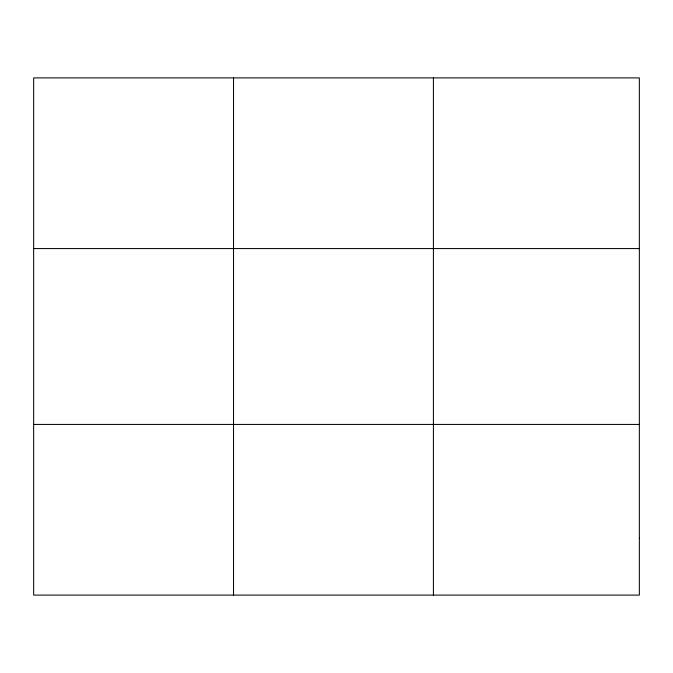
<?xml version="1.0" encoding="UTF-8"?>
<svg xmlns="http://www.w3.org/2000/svg" width="673" height="673" viewBox="0 0 673 673"><rect width="100%" height="100%" fill="white"/><g stroke="black" fill="none" stroke-linecap="round" stroke-linejoin="round"><path stroke-width="1.01" d="M233.531 77.9L233.531 595.1M433.412 77.9L433.412 595.1M33.65 248.573L639.35 248.573M33.65 424.427L639.35 424.427M639.35 538.207L639.35 595.1L33.65 595.1L33.65 77.9L639.35 77.9L639.35 538.207"/></g></svg>
